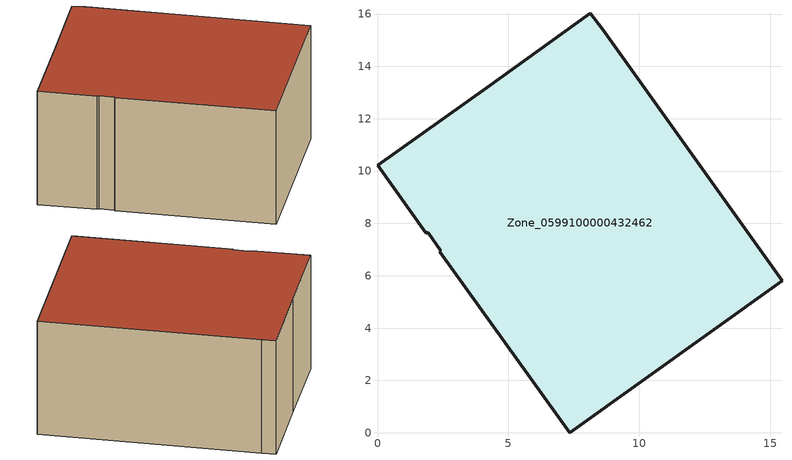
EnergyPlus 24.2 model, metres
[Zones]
Zone_0599100000432462
 floor ground (C_G): 2.38,6.91 2.42,6.96 1.94,7.65 1.85,7.64 0,10.21 4.18,13.18 8.12,16.03 8.58,15.44 15.45,5.82 7.35,0 z0
 wall outside (C_F): 1.85,7.64 1.94,7.65 2.42,6.96 2.38,6.91 7.35,0 15.45,5.82 8.58,15.44 8.12,16.03 4.18,13.18 0,10.21 1.85,7.64 z0:6.57
 roof outside (C_R): 2.42,6.96 2.38,6.91 7.35,0 15.45,5.82 8.58,15.44 8.12,16.03 4.18,13.18 0,10.21 1.85,7.64 1.94,7.65 z6.57
[BUILDING]
Pand.0599100000432462: North Axis=0; Terrain=City; Loads Convergence Tolerance Value=0.04; Temperature Convergence Tolerance Value=0.4; Solar Distribution=FullExterior; Maximum Number of Warmup Days=25; Minimum Number of Warmup Days=1
[Site:Location]
Rotterdam.The.Hague.AP_ZH_NLD Design_Conditions: Latitude=51.96; Longitude=4.45; Time Zone=1; Elevation=-4.5
[SITE:GROUNDTEMPERATURE:BUILDINGSURFACE]
18, 18, 18, 18, 18, 18, 18, 18, 18, 18, 18, 18
[MATERIAL] Thermal Absorptance=0.9; Solar Absorptance=0.7; Visible Absorptance=0.7
Name | Roughness | Thickness | Conductivity | Density | Specific Heat
G.D.2006-2014 | MediumSmooth | 0.15 | 0.06 | 540 | 1210
F.D.2006-2014 | Rough | 0.3 | 0.12 | 1920 | 840
R.D.2006-2014 | MediumRough | 0.2 | 0.08 | 1500 | 1000
[CONSTRUCTION]
C_G: G.D.2006-2014
C_F: F.D.2006-2014
C_R: R.D.2006-2014
[ZONE]
Zone_0599100000432462: Type=1; Multiplier=1; Ceiling Height=Autocalculate; Volume=Autocalculate; Floor Area=autocalculate; Part of Total Floor Area=Yes
[ZONEINFILTRATION:DESIGNFLOWRATE]
Infil_Zone_0599100000432462: Zone or ZoneList or Space or SpaceList=Zone_0599100000432462; Schedule=AlwaysOn; Design Flow Rate Calculation Method=Flow/Area; Flow Rate per Floor Area=0.0021; Constant Term Coefficient=1; Temperature Term Coefficient=0; Velocity Term Coefficient=0; Velocity Squared Term Coefficient=0
[HVACTEMPLATE:ZONE:IDEALLOADSAIRSYSTEM]
Zone_0599100000432462: Maximum Heating Supply Air Temperature=50; Minimum Cooling Supply Air Temperature=13; Maximum Heating Supply Air Humidity Ratio=0.0156; Minimum Cooling Supply Air Humidity Ratio=0.0077; Heating Limit=NoLimit; Cooling Limit=NoLimit; Dehumidification Control Type=ConstantSensibleHeatRatio; Cooling Sensible Heat Ratio=0.7; Dehumidification Setpoint=60; Humidification Control Type=None; Humidification Setpoint=30; Outdoor Air Method=None; Outdoor Air Flow Rate per Person=0.00944; Outdoor Air Flow Rate per Zone Floor Area=0; Outdoor Air Flow Rate per Zone=0; Demand Controlled Ventilation Type=None; Outdoor Air Economizer Type=NoEconomizer; Heat Recovery Type=None; Sensible Heat Recovery Effectiveness=0.7; Latent Heat Recovery Effectiveness=0.65
[ZONECONTROL:THERMOSTAT]
ThermostatControl_Zone_0599100000432462: Zone or ZoneList=Zone_0599100000432462; Control Type Schedule=DualSetpointControlType; Control 1=Thermostat_Zone_0599100000432462; Temperature Difference Between Cutout And Setpoint=0
[THERMOSTATSETPOINT:DUALSETPOINT]
Thermostat_Zone_0599100000432462: Heating Setpoint Temperature Schedule=HeatingSetpoint_Zone_0599100000432462; Cooling Setpoint Temperature Schedule=CoolingSetpoint_Zone_0599100000432462
[SCHEDULE:COMPACT]
HeatingSetpoint_Zone_0599100000432462: Through: 12/31, For: AllDays, Until: 24:00, 21
CoolingSetpoint_Zone_0599100000432462: Through: 12/31, For: AllDays, Until: 24:00, 24
DualSetpointControlType: Through: 12/31, For: AllDays, Until: 24:00, 4
AlwaysOn: Through: 12/31, For: AllDays, Until: 24:00, 1
